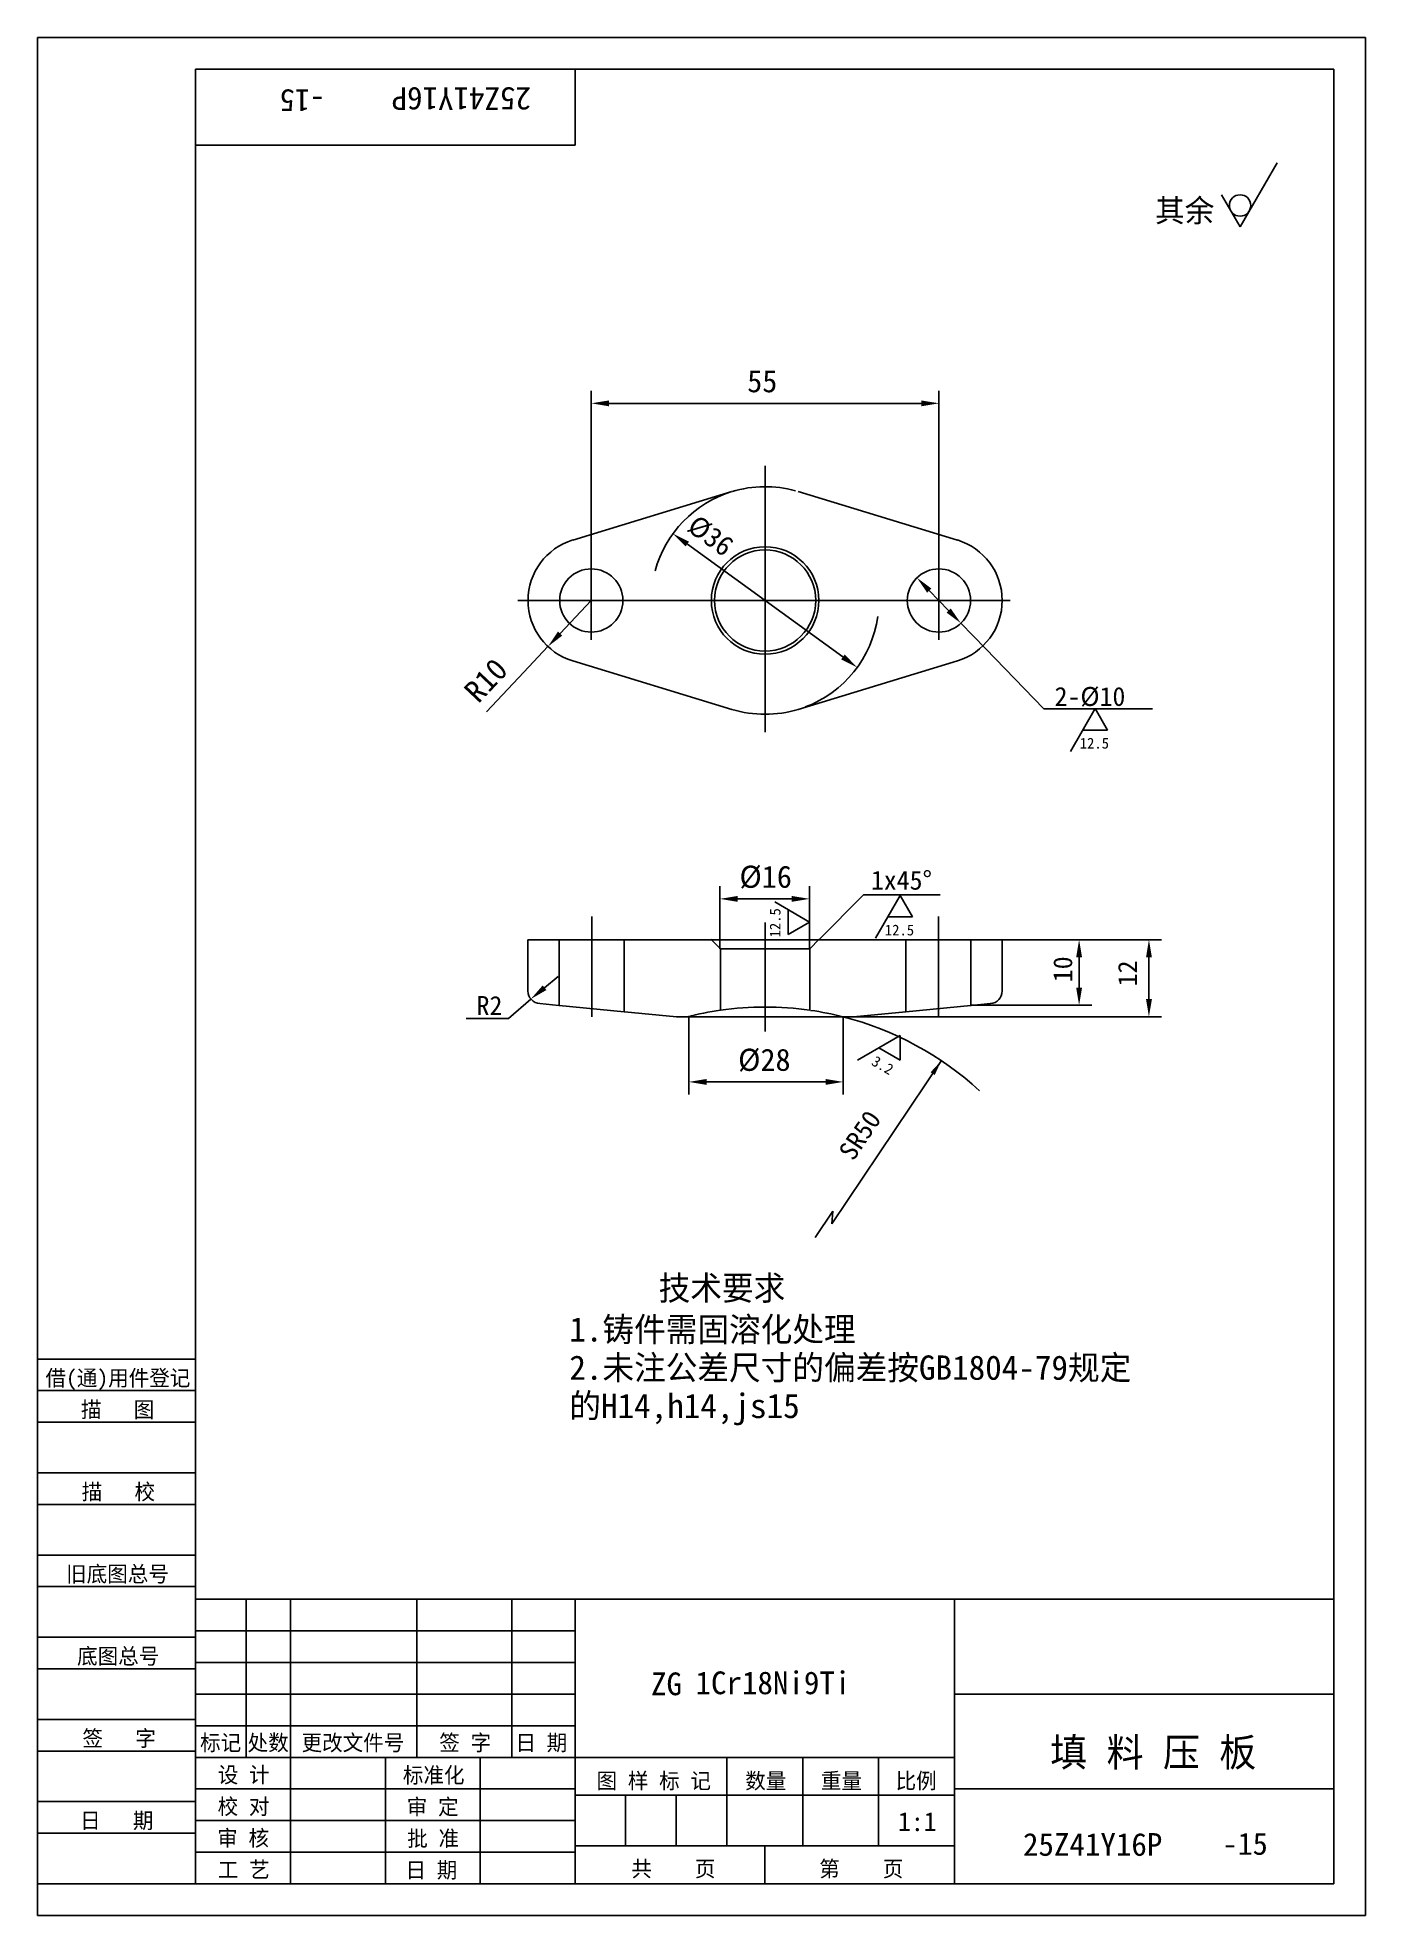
# Model space of a CAD drawing. Header units: metres. Extents: x 0 to 210, y 0 to 297.
import ezdxf

# ---------------------------------------------------------------- set-up
doc = ezdxf.new("R2010")
doc.units = ezdxf.units.M
for name, color, linetype in [('C', 6, 'Continuous'), ('D', 1, 'Continuous'), ('FL', 5, 'Continuous'), ('T', 7, 'Continuous'), ('TL', 4, 'Continuous')]:
    doc.layers.add(name, color=color, linetype=linetype)

# ---------------------------------------------------------------- blocks, each defined once
blk = doc.blocks.new('TUKUN4')
at = {"layer": 'FL'}
for p, q in [((0, 297), (0, 0)), ((210, 297), (0, 297)), ((210, 0), (210, 297)), ((0, 78), (25, 78)), ((0, 70), (25, 70)), ((0, 65), (25, 65)), ((0, 57), (25, 57)), ((0, 52), (25, 52)), ((33, 25), (33, 50)), ((40, 5), (40, 50)), ((60, 25), (60, 50)), ((75, 25), (75, 50)), ((25, 45), (85, 45)), ((0, 44), (25, 44)), ((0, 39), (25, 39)), ((25, 40), (85, 40)), ((25, 35), (85, 35)), ((0, 31), (25, 31)), ((25, 30), (85, 30)), ((0, 26), (25, 26)), ((70, 5), (70, 25)), ((0, 18), (25, 18)), ((25, 20), (85, 20)), ((25, 15), (85, 15)), ((0, 13), (25, 13)), ((25, 10), (85, 10)), ((0, 0), (210, 0))]:
    blk.add_line(p, q, dxfattribs=at)
at = {"layer": 'TL'}
for p, q in [((25, 5), (25, 292)), ((205, 292), (25, 292)), ((85, 292), (85, 280)), ((205, 5), (205, 292)), ((85, 280), (25, 280)), ((0, 88), (25, 88)), ((0, 83), (25, 83)), ((205, 50), (25, 50)), ((85, 5), (85, 50)), ((145, 5), (145, 50)), ((205, 35), (145, 35)), ((145, 25), (25, 25)), ((55, 5), (55, 25)), ((109, 11), (109, 25)), ((121, 11), (121, 25)), ((133, 11), (133, 25)), ((85, 19), (145, 19)), ((93, 11), (93, 19)), ((101, 11), (101, 19)), ((205, 20), (145, 20)), ((145, 11), (85, 11)), ((115, 5), (115, 11)), ((0, 5), (205, 5))]:
    blk.add_line(p, q, dxfattribs=at)
at = {"layer": 'T'}
for s, p in [('借(通)用件登记', (1.26, 83.76)), ('描   图', (6.86, 78.76)), ('描   校', (6.98, 65.76)), ('旧底图总号', (4.52, 52.76)), ('底图总号', (6.25, 39.76)), ('签   字', (7.1, 26.76)), ('标记', (25.71, 26.07)), ('处数', (33.22, 26.07)), ('更改文件号', (41.75, 26.07)), ('签 字', (63.53, 26.07)), ('日 期', (75.57, 26.07)), ('设 计', (28.5, 20.99)), ('标准化', (57.77, 20.93)), ('图 样 标 记', (88.4, 20.04)), ('数量', (111.92, 20.04)), ('重量', (123.88, 20.04)), ('比例', (135.7, 20.04)), ('校 对', (28.48, 15.99)), ('审 定', (58.39, 15.93)), ('日   期', (6.72, 13.76)), ('审 核', (28.41, 10.99)), ('批 准', (58.46, 10.93)), ('共    页', (93.91, 6.13)), ('第    页', (123.62, 6.13)), ('工 艺', (28.52, 5.99)), ('日 期', (58.18, 5.93))]:
    blk.add_text(s, height=2.5, dxfattribs=at).set_placement(p)

msp = doc.modelspace()

# ---------------------------------------------------------------- linework, layer by layer
at = {"layer": 'C'}
for p, q in [((115.06, 229.24), (115.06, 187.12)), ((75.94, 207.97), (153.79, 207.97)), ((87.57, 208.04), (87.57, 201.72)), ((142.55, 208.04), (142.55, 201.72)), ((87.64, 154.4), (87.64, 158)), ((142.48, 154.4), (142.48, 158)), ((115.06, 157.04), (115.06, 139.78)), ((87.64, 154.4), (87.64, 142.12)), ((142.48, 154.4), (142.48, 142.12))]:
    msp.add_line(p, q, dxfattribs=at)
at = {"layer": 'D'}
for p, q in [((196.03, 277.2), (190.18, 267.06)), ((190.18, 267.06), (187.25, 272.13)), ((87.57, 207.97), (87.57, 241.15)), ((142.55, 207.97), (142.55, 241.15)), ((90.37, 239.15), (139.75, 239.15)), ((127.36, 199.04), (102.76, 216.89)), ((82.64, 202.73), (87.57, 207.97)), ((144.08, 206.39), (141.02, 209.55)), ((146.02, 204.37), (149.92, 200.35)), ((80.72, 200.69), (76.88, 196.61)), ((149.92, 200.35), (159.14, 190.82)), ((76.88, 196.61), (70.99, 190.36)), ((159.14, 190.82), (172.26, 190.82)), ((163.34, 184.1), (167.25, 190.86)), ((167.25, 190.86), (169.2, 187.48)), ((172.26, 190.82), (176.34, 190.82)), ((169.2, 187.48), (165.29, 187.48)), ((107.92, 152.88), (107.92, 162.78)), ((110.72, 160.78), (119.27, 160.78)), ((122.07, 152.88), (122.07, 162.78)), ((123.56, 154.32), (130.63, 161.39)), ((130.63, 161.39), (142.77, 161.39)), ((132.53, 154.55), (136.43, 161.31)), ((136.43, 161.31), (138.38, 157.93)), ((116.58, 160.3), (122.1, 157.11)), ((118.72, 155.16), (118.72, 159.06)), ((138.38, 157.93), (134.48, 157.93)), ((122.1, 157.11), (118.72, 155.16)), ((152.56, 154.32), (166.72, 154.32)), ((164.72, 151.52), (164.72, 146.75)), ((166.72, 154.32), (177.76, 154.32)), ((175.76, 144.92), (175.76, 151.52)), ((80.18, 146.72), (82.34, 148.49)), ((78.01, 144.94), (74.5, 141.88)), ((147.57, 143.95), (166.72, 143.95)), ((74.5, 141.88), (67.79, 141.88)), ((103, 142.08), (103, 129.83)), ((127.42, 142.12), (127.42, 129.83)), ((128.35, 142.12), (177.76, 142.12)), ((129.67, 135.27), (136.43, 139.18)), ((136.43, 135.27), (133.05, 137.23)), ((136.43, 139.18), (136.43, 135.27)), ((142.93, 135.19), (125.61, 109.39)), ((105.8, 131.83), (124.62, 131.83)), ((125.75, 111.39), (122.96, 107.24)), ((125.61, 109.39), (125.75, 111.39))]:
    msp.add_line(p, q, dxfattribs=at)
msp.add_circle((190.18, 270.44), 1.69, dxfattribs=at)
for centre, radius, start, end in [((115.06, 207.97), 18, 106.92, 164.98), ((115.06, 207.97), 18, 290.63, 351.85), ((115.06, 93.67), 50, 47.3, 75.69)]:
    msp.add_arc(centre, radius, start, end, dxfattribs=at)
for points in [[(90.37, 239.61), (90.37, 238.68), (87.57, 239.15)], [(139.75, 239.61), (139.75, 238.68), (142.55, 239.15)], [(102.49, 216.52), (103.03, 217.27), (100.49, 218.54)], [(140.68, 209.22), (141.35, 209.87), (139.07, 211.56)], [(143.74, 206.06), (144.41, 206.71), (146.02, 204.37)], [(82.98, 202.41), (82.3, 203.05), (80.72, 200.69)], [(127.09, 198.66), (127.64, 199.42), (129.63, 197.39)], [(110.72, 161.24), (110.72, 160.31), (107.92, 160.78)], [(119.27, 161.24), (119.27, 160.31), (122.07, 160.78)], [(164.25, 151.52), (165.19, 151.52), (164.72, 154.32)], [(175.3, 151.52), (176.23, 151.52), (175.76, 154.32)], [(80.48, 146.36), (79.88, 147.08), (78.01, 144.94)], [(164.25, 146.75), (165.19, 146.75), (164.72, 143.95)], [(175.3, 144.92), (176.23, 144.92), (175.76, 142.12)], [(141.88, 132.92), (142.93, 135.19), (141.23, 133.36)], [(105.8, 132.29), (105.8, 131.36), (103, 131.83)], [(124.62, 132.29), (124.62, 131.36), (127.42, 131.83)]]:
    msp.add_solid(points, dxfattribs=at)
at = {"layer": 'TL'}
for p, q in [((109.82, 225.19), (84.66, 217.53)), ((145.46, 217.53), (120.3, 225.19)), ((84.66, 198.4), (109.82, 190.75)), ((145.46, 198.4), (120.3, 190.75)), ((82.51, 154.32), (77.56, 154.32)), ((77.56, 154.32), (77.56, 146.21)), ((82.51, 154.4), (82.51, 143.92)), ((87.56, 154.32), (82.51, 154.32)), ((92.78, 154.32), (87.56, 154.32)), ((92.78, 154.4), (92.78, 142.92)), ((107.06, 154.32), (92.78, 154.32)), ((106.49, 154.4), (107.99, 152.9)), ((115.06, 154.32), (107.06, 154.32)), ((107.99, 152.9), (115.06, 152.9)), ((107.99, 152.9), (107.99, 143.17)), ((115.06, 154.32), (123.06, 154.32)), ((122.14, 152.9), (115.06, 152.9)), ((123.63, 154.4), (122.14, 152.9)), ((122.14, 152.9), (122.14, 143.17)), ((123.06, 154.32), (137.34, 154.32)), ((137.34, 154.4), (137.34, 142.92)), ((137.34, 154.32), (142.56, 154.32)), ((142.56, 154.32), (147.61, 154.32)), ((147.61, 154.4), (147.61, 143.92)), ((147.61, 154.32), (152.56, 154.32)), ((152.56, 154.32), (152.56, 146.21)), ((79.44, 144.21), (82.46, 143.92)), ((82.51, 143.92), (92.78, 142.92)), ((92.8, 142.92), (101.06, 142.12)), ((137.32, 142.92), (129.06, 142.12)), ((147.61, 143.92), (137.34, 142.92)), ((150.68, 144.21), (147.66, 143.92)), ((103.02, 142.12), (101.06, 142.12)), ((115.06, 142.12), (103.02, 142.12)), ((115.06, 142.12), (127.65, 142.12)), ((127.65, 142.12), (129.06, 142.12))]:
    msp.add_line(p, q, dxfattribs=at)
for centre, radius in [((115.06, 207.97), 8.5), ((115.06, 207.97), 8), ((87.57, 207.97), 5), ((142.55, 207.97), 5)]:
    msp.add_circle(centre, radius, dxfattribs=at)
for centre, radius, start, end in [((115.06, 207.97), 18, 74.55, 106.86), ((87.57, 207.97), 10, 106.92, 253.08), ((142.55, 207.97), 10, 286.92, 73.08), ((115.06, 207.97), 18, 253.08, 286.92), ((79.56, 146.21), 2, 180, 266.64), ((150.56, 146.21), 2, 273.36, 0), ((115.06, 93.67), 50, 98.13, 104.25), ((115.06, 93.67), 50, 90, 98.13), ((115.06, 93.67), 50, 81.87, 90), ((115.06, 93.67), 50, 75.75, 81.72)]:
    msp.add_arc(centre, radius, start, end, dxfattribs=at)

# ---------------------------------------------------------------- block references
at = {"layer": 'D'}
msp.add_blockref('TUKUN4', (0, 0), dxfattribs=at)

# ---------------------------------------------------------------- texts
for s, height, rotation, p in [('-15', 3.5, 180, (45.44, 288.8)), ('25Z41Y16P', 3.6, 180, (78.03, 289.13)), ('%%C36', 3.15, 324.03, (102.51, 219.16)), ('R10', 3.5, 46.71, (69.71, 191.56)), ('12.5', 1.7, 90, (117.49, 154.68)), ('10', 3, 90, (163.63, 147.6)), ('12', 3, 90, (173.87, 146.94)), ('3.2', 1.7, 330, (131.73, 134.6)), ('SR50', 3, 56.13, (129, 119.18))]:
    msp.add_text(s, height=height, rotation=rotation, dxfattribs=at).set_placement(p)
for s, height, p in [('其余', 3.6, (176.74, 267.84)), ('55', 3.5, (112.23, 240.9)), ('2-%%c10', 3, (160.84, 191.29)), ('12.5', 1.7, (164.82, 184.55)), ('%%C16', 3.5, (111, 162.53)), ('1x45%%d', 3, (131.79, 162.23)), ('12.5', 1.7, (134, 155)), ('R2', 3, (69.43, 142.41)), ('%%C28', 3.5, (110.79, 133.58)), ('技术要求', 3.85, (98.23, 97.31)), ('1.铸件需固溶化处理', 3.85, (84.1, 90.77)), ('2.未注公差尺寸的偏差按GB1804-79规定', 3.85, (84.1, 84.72)), ('的H14,h14,js15', 3.85, (84.1, 78.67)), ('1Cr18Ni9Ti', 3.6, (104.05, 34.99)), ('ZG', 3.6, (97.02, 34.83)), ('填 料 压 板', 4.5, (160.15, 23.56)), ('1:1', 3, (136.07, 13.34)), ('25Z41Y16P', 3.6, (155.84, 9.43)), ('-15', 3.5, (187.41, 9.59))]:
    msp.add_text(s, height=height, dxfattribs=at).set_placement(p)

doc.saveas('drawing.dxf')
